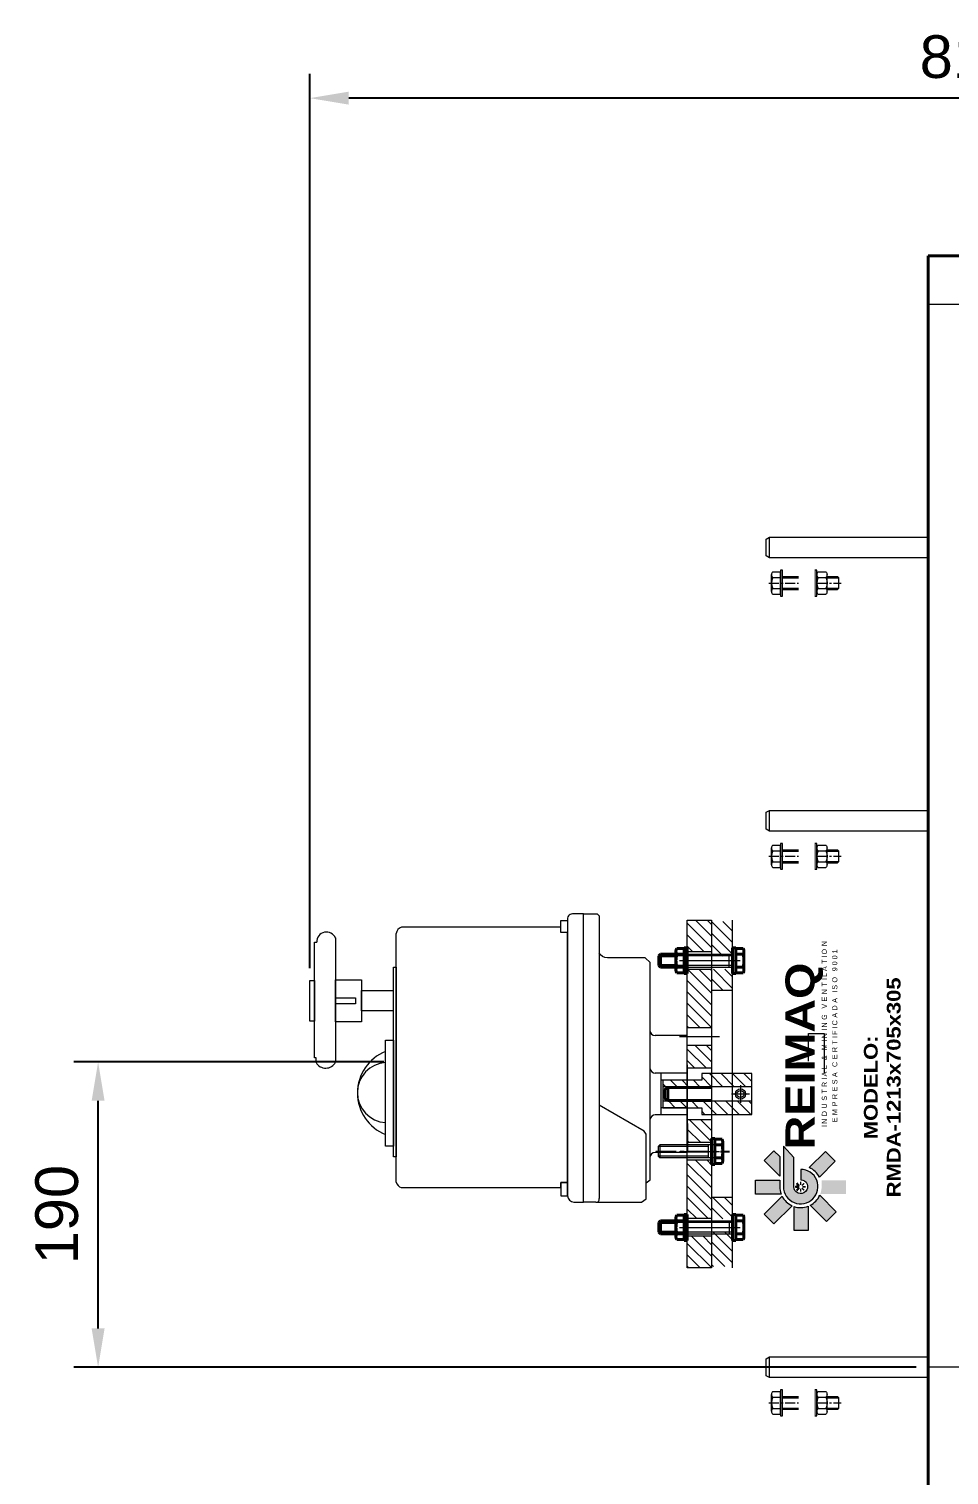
# Model space of a CAD drawing. Header units: millimetres. Extents: x 3074 to 13510, y 1436 to 24693.
# Drawn here: x 9139 to 9708, y 23671 to 24566 of the extents above; entities that cross this region are included whole.
import ezdxf

# ---------------------------------------------------------------- set-up
doc = ezdxf.new("R2010")
doc.units = ezdxf.units.MM
doc.set_wipeout_variables(frame=1)
doc.linetypes.add('CENTER', pattern=[2, 1.25, -0.25, 0.25, -0.25])
doc.linetypes.add('HIDDEN', pattern=[9.525, 6.35, -3.175])
doc.layers.add('IA-DIBUJO', color=3, linetype='Continuous', lineweight=40)
doc.layers.add('IA-TRAZ', color=8, linetype='Continuous', lineweight=5)
doc.layers.add('IA-EJES', color=4, linetype='CENTER')
doc.styles.add('ARIAL', font='arial.ttf')
doc.styles.add('REIMAQ', font='romans.shx', dxfattribs={"width": 0.8})
doc.styles.add('REIMAQQ', font='romans.shx')
doc.dimstyles.new('COT_12', dxfattribs={"dimscale": 12, "dimtxt": 2.2, "dimasz": 2, "dimexe": 1.25, "dimexo": 0.625, "dimgap": 1, "dimtad": 1, "dimdec": 1, "dimdsep": 46, "dimtxsty": 'ARIAL', "dimcen": 2, "dimclrd": 256, "dimclre": 256, "dimclrt": 2, "dimadec": 0, "dimazin": 0, "dimtm": 1e-09, "dimtfac": 1, "dimtdec": 1, "dimtmove": 0, "dimatfit": 3, "dimfxl": 1, "dimarcsym": 0})

# ---------------------------------------------------------------- blocks, each defined once
blk = doc.blocks.new('*D42')
at = {"layer": 'Defpoints', "color": 0, "transparency": 16777216}
for p in [(9313.09, 24522.79), (10128.95, 24425.28), (9313.09, 23977.18)]:
    blk.add_point(p, dxfattribs=at)
at = {"layer": 'IA-TRAZ', "lineweight": -2, "transparency": 16777216}
for p, q in [((9313.09, 23984.68), (9313.09, 24537.79)), ((10128.95, 24432.78), (10128.95, 24537.79)), ((10104.95, 24522.79), (9337.09, 24522.79))]:
    blk.add_line(p, q, dxfattribs=at)
at = {"layer": 'IA-TRAZ', "transparency": 16777216}
for points in [[(9337.09, 24526.79), (9337.09, 24518.79), (9313.09, 24522.79)], [(10104.95, 24526.79), (10104.95, 24518.79), (10128.95, 24522.79)]]:
    blk.add_solid(points, dxfattribs=at)
at = {"layer": 'IA-TRAZ', "color": 2, "transparency": 16777216, "insert": (9721.02, 24548.27), "char_height": 26.4, "attachment_point": 5, "style": 'ARIAL'}
blk.add_mtext('816', dxfattribs=at)
blk = doc.blocks.new('*D44')
at = {"layer": 'Defpoints', "color": 0, "transparency": 16777216}
for p in [(9182.09, 23926.69), (9366.39, 23926.69), (9695.56, 23737.89)]:
    blk.add_point(p, dxfattribs=at)
at = {"layer": 'IA-TRAZ', "lineweight": -2, "transparency": 16777216}
for p, q in [((9358.89, 23926.69), (9167.09, 23926.69)), ((9182.09, 23761.89), (9182.09, 23902.69)), ((9688.06, 23737.89), (9167.09, 23737.89))]:
    blk.add_line(p, q, dxfattribs=at)
at = {"layer": 'IA-TRAZ', "transparency": 16777216}
for points in [[(9178.09, 23902.69), (9186.09, 23902.69), (9182.09, 23926.69)], [(9178.09, 23761.89), (9186.09, 23761.89), (9182.09, 23737.89)]]:
    blk.add_solid(points, dxfattribs=at)
at = {"layer": 'IA-TRAZ', "color": 2, "transparency": 16777216, "insert": (9156.62, 23832.29), "char_height": 26.4, "attachment_point": 5, "rotation": 90, "style": 'ARIAL'}
blk.add_mtext('190', dxfattribs=at)
blk = doc.blocks.new('A$Cea8c4245')
at = {"layer": 'IA-DIBUJO'}
for p, q in [((-594.54, 4), (-596.5, 2.87)), ((-596.5, 2.87), (-596.5, -2.87)), ((-594.54, 4), (-594.54, -4)), ((-542.53, 4), (-594.54, 4)), ((-540.56, 6.35), (-542.53, 5.22)), ((-542.53, 5.22), (-542.53, 4)), ((-542.53, 5.22), (-542.53, -5.22)), ((-540.56, 6.35), (-540.56, -6.35)), ((374.54, 6.35), (-540.56, 6.35)), ((374.54, 6.35), (374.54, -6.35)), ((376.5, 5.22), (374.54, 6.35)), ((376.5, -5.22), (376.5, 5.22)), ((-596.5, -2.87), (-594.54, -4)), ((-594.54, -4), (-542.53, -4)), ((-542.53, -4), (-542.53, -5.22)), ((-542.53, -5.22), (-540.56, -6.35)), ((-540.56, -6.35), (374.54, -6.35)), ((374.54, -6.35), (376.5, -5.22))]:
    blk.add_line(p, q, dxfattribs=at)
for centre in [(-300, 0), (-180, 0), (-60, 0), (60, 0), (180, 0), (300, 0)]:
    blk.add_circle(centre, 3.5, dxfattribs=at)
at = {"layer": 'IA-EJES', "ltscale": 5}
for p, q in [((-300, -21.81), (-300, 21.81)), ((-180, -21.81), (-180, 21.81)), ((-60, -21.81), (-60, 21.81)), ((60, -21.81), (60, 21.81)), ((180, -21.81), (180, 21.81)), ((300, -21.81), (300, 21.81)), ((-278.19, 0), (-321.81, 0)), ((-158.19, 0), (-201.81, 0)), ((-38.19, 0), (-81.81, 0)), ((81.81, 0), (38.19, 0)), ((201.81, 0), (158.19, 0)), ((321.81, 0), (278.19, 0))]:
    blk.add_line(p, q, dxfattribs=at)
blk = doc.blocks.new('A$C0b6e78c3')
for p, q in [((54.49, -100.06), (54.48, 64.68)), ((56.57, 66.86), (64.2, 66.85)), ((64.2, 66.85), (64.2, -111.39)), ((70.13, 66.83), (64.2, 66.85)), ((64.2, 66.85), (64.2, -111.39)), ((78.22, 62.98), (74.03, 62.98)), ((74.03, 62.98), (74.03, 54.65)), ((74.03, -107.38), (74.03, 62.98)), ((78.22, 54.65), (78.22, 62.98)), ((78.22, 54.65), (74.01, 54.65)), ((74.01, 54.65), (74.01, -99.78)), ((74.03, 54.65), (78.22, 54.65)), ((176.88, 57.9), (78.22, 57.9)), ((78.22, 57.9), (78.22, 54.65)), ((180.07, 54.56), (180.07, -99.29)), ((0.2, -36.2), (-0.2, 36.2)), ((-0.2, 36.2), (19.87, 36.2)), ((186.61, 25.14), (186.61, -26.39)), ((-0.07, 12.92), (19.84, 12.92)), ((16.06, 12.92), (16.06, -12.92)), ((-0.05, 8.5), (16.06, 8.5)), ((0, -8.5), (16.06, -8.5)), ((-0.07, -12.92), (19.84, -12.92)), ((217.58, -96.48), (217.58, -19.64)), ((229.62, -19.45), (229.62, -22.34)), ((229.62, -19.45), (229.62, -19.45)), ((229.62, -22.34), (230.49, -22.34)), ((230.49, -22.34), (230.49, -93.89)), ((-0.2, -36.2), (19.87, -36.2)), ((54.54, -110.16), (54.43, -89.95)), ((230.49, -93.89), (229.22, -93.89)), ((74.01, -99.78), (78.25, -99.78)), ((74.03, -107.38), (74.03, -99.78)), ((74.03, -99.78), (78.25, -99.78)), ((78.25, -99.78), (78.25, -103.22)), ((78.25, -99.78), (78.25, -107.38)), ((78.25, -103.22), (176.76, -103.22)), ((55.67, -111.39), (54.54, -110.16)), ((64.2, -111.39), (55.67, -111.39)), ((64.2, -111.39), (71.06, -111.39)), ((78.25, -107.38), (74.03, -107.38))]:
    blk.add_line(p, q)
blk.add_lwpolyline([(56.15, 66.92), (28.24, 66.92), (25.38, 64.78), (25.38, 24.79), (26.6, 22.92), (54.48, 6.84)])
blk.add_lwpolyline([(25.38, 54.9), (23.01, 52.99), (23.01, -81.34), (25.97, -84.15), (49.36, -84.15, -0.290356), (54.49, -87.4, -15.60391)], format="xyb")
for points in [[(181.66, 38.95), (181.66, -78.54), (180.12, -78.54), (180.12, 38.95)], [(186.7, 32.24), (186.7, -33.38), (181.66, -33.38), (181.66, 32.24)], [(217.58, -44.57), (217.58, -70.55), (201.48, -70.55), (201.48, -44.57)], [(201.48, -51.36), (201.48, -64.05), (181.87, -64.05), (181.87, -51.36)], [(233.42, -44.95), (233.42, -70.28), (230.49, -70.28), (230.49, -44.95)], [(217.58, -55.81), (217.58, -59.46), (205.17, -59.46), (205.17, -55.81)]]:
    blk.add_lwpolyline(points, close=True)
for centre, radius, start, end in [((56.15, 65.18), 1.74, 75.80477, 196.56682), ((70, 62.8), 4.03, 2.61861, 88.20585), ((174.96, 52.88), 5.38, 18.16738, 69.12433), ((19.87, 39.61), 3.41, 270, 351.18237), ((176.26, -0.62), 27.77, 291.89705, 68.10295), ((19.84, 16.13), 3.21, 270, 350.78671), ((185.39, -0.89), 18.64, 273.76906, 86.23094), ((19.84, -16.13), 3.21, 9.21329, 90), ((223.66, -22.9), 6.89, 30.08817, 151.73747), ((19.87, -39.61), 3.41, 8.81763, 90), ((223.16, -94.07), 6.07, 203.38218, 1.70217), ((175.03, -98.4), 5.11, 289.67865, 350.03), ((71.06, -108.28), 3.11, 270, 16.84963)]:
    blk.add_arc(centre, radius, start, end)
blk = doc.blocks.new('A$C96986caa')
at = {"layer": 'IA-DIBUJO'}
for centre in [(-300, 0), (-180, 0), (-60, 0), (60, 0), (180, 0), (300, 0)]:
    blk.add_circle(centre, 3.5, dxfattribs=at)
at = {"layer": 'IA-EJES', "ltscale": 5}
for p, q in [((-300, 21.81), (-300, -21.81)), ((-180, 21.81), (-180, -21.81)), ((-60, 21.81), (-60, -21.81)), ((60, 21.81), (60, -21.81)), ((180, 21.81), (180, -21.81)), ((300, 21.81), (300, -21.81)), ((-278.19, 0), (-321.81, 0)), ((-158.19, 0), (-201.81, 0)), ((-38.19, 0), (-81.81, 0)), ((81.81, 0), (38.19, 0)), ((201.81, 0), (158.19, 0)), ((321.81, 0), (278.19, 0))]:
    blk.add_line(p, q, dxfattribs=at)
at = {"layer": 'IA-TRAZ'}
for p, q in [((-531.6, -6.35), (-531.6, 6.35)), ((374.47, -6.35), (374.47, 6.35))]:
    blk.add_line(p, q, dxfattribs=at)
blk.add_lwpolyline([(374.47, 6.35), (376.44, 5.22), (376.44, -5.22), (374.47, -6.35), (-531.6, -6.35), (-533.56, -5.22), (-533.56, 5.22), (-531.6, 6.35), (374.47, 6.35)], dxfattribs=at)
blk = doc.blocks.new('*U14')
at = {"color": 1, "linetype": 'CENTER', "ltscale": 5}
blk.add_line((-8.4, 0), (36.4, 0), dxfattribs=at)
for p, q in [((-6.8, 5.2), (-6.8, -5.2)), ((-6, 6.93), (-1.2, 6.93)), ((-6, 3.46), (-1.2, 3.46)), ((-1.2, -8), (-1.2, 8)), ((-1.2, 8), (0, 8)), ((-1.2, 6.93), (-1.2, -6.93)), ((0, 8), (0, -8)), ((20, -8), (20, 8)), ((20, 8), (21.2, 8)), ((21.2, 8), (21.2, -8)), ((21.2, 5.2), (21.2, -5.2)), ((22, 6.93), (26.8, 6.93)), ((22, 3.46), (26.8, 3.46)), ((27.6, 5.2), (27.6, -5.2)), ((27.6, 4), (34, 4)), ((27.6, 3.2), (34.8, 3.2)), ((34, 4), (34.8, 3.2)), ((34.8, 3.2), (34.8, -3.2)), ((-6, -3.46), (-1.2, -3.46)), ((-6, -6.93), (-1.2, -6.93)), ((0, -8), (-1.2, -8)), ((21.2, -8), (20, -8)), ((22, -3.46), (26.8, -3.46)), ((22, -6.93), (26.8, -6.93)), ((27.6, -3.2), (34.8, -3.2)), ((27.6, -4), (34, -4)), ((34, -4), (34.8, -3.2))]:
    blk.add_line(p, q)
at = {"linetype": 'HIDDEN', "ltscale": 5}
for p, q in [((0, 4), (20, 4)), ((0, 3.2), (20, 3.2)), ((0, -3.2), (20, -3.2)), ((0, -4), (20, -4))]:
    blk.add_line(p, q, dxfattribs=at)
for points in [[(-6, -6.93, -0.46188), (-6, -3.46, -0.23094), (-6, 3.46, -0.46188), (-6, 6.93)], [(22, -6.93, -0.46188), (22, -3.46, -0.23094), (22, 3.46, -0.46188), (22, 6.93)], [(26.8, -6.93, 0.46188), (26.8, -3.46, 0.23094), (26.8, 3.46, 0.46188), (26.8, 6.93)]]:
    blk.add_lwpolyline(points, format="xyb")

msp = doc.modelspace()

# ---------------------------------------------------------------- linework, layer by layer
at = {"layer": 'IA-DIBUJO'}
for p, q in [((9540.01, 23996.89), (9544.51, 23996.89)), ((9544.51, 23997.39), (9544.51, 23981.39)), ((9546.51, 23997.39), (9544.51, 23997.39)), ((9544.51, 23981.89), (9544.51, 23996.89)), ((9546.51, 23981.39), (9546.51, 23997.39)), ((9529.01, 23992.39), (9530.01, 23993.39)), ((9539.51, 23992.39), (9529.01, 23992.39)), ((9529.01, 23986.39), (9529.01, 23992.39)), ((9539.51, 23993.39), (9530.01, 23993.39)), ((9530.01, 23985.39), (9530.01, 23993.39)), ((9539.51, 23995.15), (9539.51, 23993.4)), ((9539.51, 23993.4), (9539.51, 23985.39)), ((9539.51, 23993.4), (9544.51, 23993.4)), ((9539.51, 23986.39), (9539.51, 23992.39)), ((9539.51, 23986.39), (9529.01, 23986.39)), ((9530.01, 23985.39), (9529.01, 23986.39)), ((9539.51, 23985.39), (9530.01, 23985.39)), ((9539.51, 23985.39), (9544.51, 23985.39)), ((9539.51, 23985.39), (9539.51, 23983.64)), ((9540.01, 23981.89), (9544.51, 23981.89)), ((9544.51, 23981.39), (9546.51, 23981.39)), ((9530.01, 23828.39), (9529.01, 23827.39)), ((9539.51, 23827.39), (9529.01, 23827.39)), ((9529.01, 23827.39), (9529.01, 23821.39)), ((9539.51, 23828.39), (9530.01, 23828.39)), ((9530.01, 23828.39), (9530.01, 23820.39)), ((9539.51, 23828.4), (9539.51, 23830.15)), ((9539.51, 23820.39), (9539.51, 23828.4)), ((9539.51, 23828.4), (9544.51, 23828.4)), ((9539.51, 23827.39), (9539.51, 23821.39)), ((9540.01, 23831.89), (9544.51, 23831.89)), ((9544.51, 23816.39), (9544.51, 23832.39)), ((9544.51, 23832.39), (9546.51, 23832.39)), ((9544.51, 23831.89), (9544.51, 23816.89)), ((9546.51, 23832.39), (9546.51, 23816.39)), ((9539.51, 23821.39), (9529.01, 23821.39)), ((9529.01, 23821.39), (9530.01, 23820.39)), ((9539.51, 23820.39), (9530.01, 23820.39)), ((9539.51, 23820.39), (9544.51, 23820.39)), ((9539.51, 23818.64), (9539.51, 23820.39)), ((9540.01, 23816.89), (9544.51, 23816.89)), ((9546.51, 23816.39), (9544.51, 23816.39))]:
    msp.add_line(p, q, dxfattribs=at)
for centre, radius, start, end in [((9542.81, 23995.15), 3.3, 148.05067, 211.94933), ((9555.81, 23989.39), 16.3, 165.77375, 194.22625), ((9542.81, 23983.64), 3.3, 148.05067, 211.94933), ((9542.81, 23830.15), 3.3, 148.05067, 211.94933), ((9555.81, 23824.39), 16.3, 165.77375, 194.22625), ((9542.81, 23818.64), 3.3, 148.05067, 211.94933)]:
    msp.add_arc(centre, radius, start, end, dxfattribs=at)
at = {"layer": 'IA-TRAZ'}
for p, q in [((9546.51, 23983.89), (9546.51, 23994.89)), ((9546.51, 23936.89), (9546.51, 23947.89)), ((9546.51, 23890.89), (9546.51, 23922.89)), ((9546.51, 23865.89), (9546.51, 23876.89)), ((9546.51, 23818.89), (9546.51, 23829.89))]:
    msp.add_line(p, q, dxfattribs=at)
at = {"layer": 'IA-TRAZ', "ltscale": 10}
for p, q in [((9529.51, 23875.39), (9528.51, 23874.39)), ((9528.51, 23874.39), (9528.51, 23868.39)), ((9529.51, 23875.39), (9529.51, 23867.39)), ((9528.51, 23868.39), (9529.51, 23867.39))]:
    msp.add_line(p, q, dxfattribs=at)

# ---------------------------------------------------------------- block references
at = {"layer": 'IA-TRAZ', "rotation": 180}
msp.add_blockref('A$C0b6e78c3', (9546.51, 23906.89), dxfattribs=at)
at = {"layer": 'IA-TRAZ'}
msp.add_blockref('A$Cea8c4245', (10128.95, 23906.89), dxfattribs=at)

# ---------------------------------------------------------------- wipeouts: each hides what was drawn before it
for points in [[(9605.38, 24264.89), (9605.48, 24204.89), (9615.48, 24204.89), (9615.38, 24264.89)], [(9605.38, 24095.89), (9605.48, 24035.89), (9615.48, 24035.89), (9615.38, 24095.89)], [(9605.38, 23757.89), (9605.48, 23697.89), (9615.48, 23697.89), (9615.38, 23757.89)]]:
    msp.add_wipeout(points).dxf.layer = 'IA-TRAZ'

# ---------------------------------------------------------------- next in the draw order: block references
at = {"layer": 'IA-TRAZ', "extrusion": (1.70347e-22, -3.58968e-09, 1), "xscale": -1, "rotation": 180}
for p in [(9605.38, 24222.88, 0), (9605.38, 24053.88, 0), (9605.38, 23715.88, 0)]:
    msp.add_blockref('*U14', p, dxfattribs=at)

# ---------------------------------------------------------------- next in the draw order: wipeouts: each hides what was drawn before it
msp.add_wipeout([(9605.38, 23926.89), (9605.48, 23866.89), (9615.48, 23866.89), (9615.38, 23926.89)]).dxf.layer = 'IA-TRAZ'

# ---------------------------------------------------------------- next in the draw order: block references
msp.add_blockref('*U14', (9605.38, 23884.88, 0), dxfattribs=at)

# ---------------------------------------------------------------- next in the draw order: wipeouts: each hides what was drawn before it
msp.add_wipeout([(9615.38, 24269.89), (9615.38, 23175.99), (9625.38, 23175.99), (9625.38, 24269.89)]).dxf.layer = 'IA-TRAZ'

# ---------------------------------------------------------------- next in the draw order: block references
at = {"layer": 'IA-TRAZ'}
for p in [(10128.95, 24244.89), (10128.95, 24075.89), (10128.95, 23737.89)]:
    msp.add_blockref('A$C96986caa', p, dxfattribs=at)

# ---------------------------------------------------------------- next in the draw order: wipeouts: each hides what was drawn before it
msp.add_wipeout([(9761.51, 24014.39), (9561.51, 24014.39), (9561.51, 23799.39), (9761.51, 23799.39)]).dxf.layer = 'IA-TRAZ'

# ---------------------------------------------------------------- next in the draw order: hatches: boundary and pattern name
h = msp.add_hatch(dxfattribs=at)
h.set_pattern_fill('_USER', color=256, scale=5, angle=135, pattern_type=0)
h.set_pattern_definition([(135, (9222.1627, 23092.317), (-3.535534, -3.535534), [])])
h.paths.add_polyline_path([(9546.51, 23818.89), (9546.51, 23799.39), (9561.51, 23799.39), (9561.51, 23818.89)])
h.paths.add_polyline_path([(9546.51, 23865.89), (9546.51, 23829.89), (9561.51, 23829.89), (9561.51, 23865.89)])
h.paths.add_polyline_path([(9546.51, 23890.89), (9546.51, 23876.89), (9561.51, 23876.89), (9561.51, 23890.89)])
h.paths.add_polyline_path([(9546.51, 23936.89), (9546.51, 23922.89), (9561.51, 23922.89), (9561.51, 23936.89)])
h.paths.add_polyline_path([(9546.51, 23983.89), (9546.51, 23947.89), (9561.51, 23947.89), (9561.51, 23983.89)])
h.paths.add_polyline_path([(9546.51, 24014.39), (9546.51, 23994.89), (9561.51, 23994.89), (9561.51, 24014.39)])
h = msp.add_hatch(dxfattribs=at)
h.set_pattern_fill('_USER', color=256, scale=5, angle=135, pattern_type=0)
h.set_pattern_definition([(135, (9440.081, 23173.257), (-3.535534, -3.535534), [])])
h.paths.add_polyline_path([(9561.51, 23821.69), (9561.51, 23800.19), (9574.51, 23800.19), (9574.51, 23821.69)])
h.paths.add_polyline_path([(9561.51, 23842.89), (9561.51, 23829.69), (9574.51, 23829.69), (9574.51, 23842.89)])
h.paths.add_polyline_path([(9561.51, 23984.1), (9561.51, 23970.89), (9574.51, 23970.89), (9574.51, 23984.1)])
h.paths.add_polyline_path([(9561.51, 24013.6), (9561.51, 23992.1), (9574.51, 23992.1), (9574.51, 24013.6)])
h = msp.add_hatch(dxfattribs=at)
h.set_pattern_fill('_USER', color=256, scale=5, angle=135, pattern_type=0)
h.set_pattern_definition([(135, (9214.1566, 20822.131), (-3.535534, -3.535534), [])])
h.paths.add_polyline_path([(9555.42, 23919.59), (9555.42, 23915.39), (9531.42, 23915.39), (9531.42, 23911.39), (9586.42, 23911.39), (9586.42, 23919.59)])
h.paths.add_polyline_path([(9531.42, 23902.39), (9531.42, 23898.39), (9555.42, 23898.39), (9555.42, 23894.19), (9586.42, 23894.19), (9586.42, 23902.39)])
h = msp.add_hatch(color=7, dxfattribs=at)
h.dxf.hatch_style = 1
h.paths.add_polyline_path([(9603.73, 23856.08), (9594.05, 23865.75), (9600.1, 23871.81), (9603.73, 23868.19)])
h = msp.add_hatch(color=7, dxfattribs=at)
h.dxf.hatch_style = 1
edge = h.paths.add_edge_path()
edge.add_arc((9616.66, 23849.59), 10.7, 180, 450)
edge.add_line((9616.66, 23860.29), (9616.66, 23853.87))
edge.add_arc((9616.66, 23849.59), 4.28, -180, 90, ccw=False)
edge.add_line((9612.38, 23849.59), (9612.38, 23867.59))
edge.add_line((9612.38, 23867.59), (9605.96, 23874.72))
edge.add_line((9605.96, 23874.72), (9605.96, 23849.59))
h = msp.add_hatch(color=7, dxfattribs=at)
h.dxf.hatch_style = 1
edge = h.paths.add_edge_path()
edge.add_line((9622, 23861.37), (9632.02, 23871.38))
edge.add_line((9632.02, 23871.38), (9638.07, 23865.33))
edge.add_line((9638.07, 23865.33), (9628.19, 23855.45))
edge.add_arc((9616.66, 23849.59), 12.93, 386.95429, 425.61624)
h = msp.add_hatch(color=7, dxfattribs=at)
h.dxf.hatch_style = 1
edge = h.paths.add_edge_path()
edge.add_line((9604.55, 23845.03), (9588.72, 23845.03))
edge.add_line((9588.72, 23845.03), (9588.72, 23853.59))
edge.add_line((9588.72, 23853.59), (9603.73, 23853.59))
edge.add_line((9603.73, 23853.59), (9603.73, 23849.59))
edge.add_arc((9616.66, 23849.59), 12.93, 180, 200.61624)
h = msp.add_hatch(color=7, dxfattribs=at)
h.dxf.hatch_style = 1
edge = h.paths.add_edge_path()
edge.add_line((9628.77, 23845.03), (9644.6, 23845.03))
edge.add_line((9644.6, 23845.03), (9644.6, 23853.59))
edge.add_line((9644.6, 23853.59), (9629.59, 23853.59))
edge.add_line((9629.59, 23853.59), (9629.59, 23849.59))
edge.add_arc((9616.66, 23849.59), 12.93, 339.38376, 360, ccw=False)
h = msp.add_hatch(color=7, dxfattribs=at)
h.paths.add_polyline_path([(9617.76, 23849.03), (9617.71, 23849.03, -0.189149), (9617.12, 23848.44), (9617.12, 23848.39), (9618.52, 23846.99), (9619.16, 23847.63)])
h.paths.add_polyline_path([(9617.76, 23849.95), (9617.72, 23849.91, -0.189149), (9617.72, 23849.07), (9617.76, 23849.03), (9619.74, 23849.03), (9619.74, 23849.95)])
h.paths.add_polyline_path([(9619.16, 23851.35), (9618.52, 23851.99), (9617.12, 23850.59), (9617.12, 23850.53, -0.189149), (9617.71, 23849.95), (9617.76, 23849.95)])
h.paths.add_polyline_path([(9617.12, 23852.57), (9616.2, 23852.57), (9616.2, 23850.59), (9616.24, 23850.55, -0.093743), (9616.66, 23850.63, -0.093743), (9617.08, 23850.55), (9617.12, 23850.59)])
h.paths.add_polyline_path([(9614.8, 23851.99), (9614.16, 23851.35), (9615.56, 23849.95), (9615.61, 23849.95, -0.189149), (9616.2, 23850.53), (9616.2, 23850.59)])
h.paths.add_polyline_path([(9613.58, 23849.95), (9613.58, 23849.03), (9615.56, 23849.03), (9615.6, 23849.07, -0.189149), (9615.6, 23849.91), (9615.56, 23849.95)])
h.paths.add_polyline_path([(9614.16, 23847.63), (9614.8, 23846.99), (9616.2, 23848.39), (9616.2, 23848.44, -0.189149), (9615.61, 23849.03), (9615.56, 23849.03)])
h.paths.add_polyline_path([(9616.2, 23846.41), (9617.12, 23846.41), (9617.12, 23848.39), (9617.08, 23848.43, -0.093743), (9616.66, 23848.35, -0.093743), (9616.24, 23848.43), (9616.2, 23848.39)])
h = msp.add_hatch(color=7, dxfattribs=at)
h.dxf.hatch_style = 1
edge = h.paths.add_edge_path()
edge.add_line((9628.44, 23844.25), (9638.57, 23834.11))
edge.add_line((9638.57, 23834.11), (9632.52, 23828.06))
edge.add_line((9632.52, 23828.06), (9622.52, 23838.06))
edge.add_arc((9616.66, 23849.59), 12.93, 296.95429, 335.61624)
h = msp.add_hatch(color=7, dxfattribs=at)
h.dxf.hatch_style = 1
edge = h.paths.add_edge_path()
edge.add_line((9611.32, 23837.8), (9600.13, 23826.61))
edge.add_line((9600.13, 23826.61), (9594.07, 23832.66))
edge.add_line((9594.07, 23832.66), (9605.13, 23843.72))
edge.add_arc((9616.66, 23849.59), 12.93, 206.95429, 245.61624)
h = msp.add_hatch(color=7, dxfattribs=at)
h.dxf.hatch_style = 1
edge = h.paths.add_edge_path()
edge.add_line((9621.21, 23837.48), (9621.21, 23822.47))
edge.add_line((9621.21, 23822.47), (9612.65, 23822.47))
edge.add_line((9612.65, 23822.47), (9612.65, 23837.29))
edge.add_arc((9616.66, 23849.59), 12.93, 251.95429, 290.61624)

# ---------------------------------------------------------------- next in the draw order: linework, layer by layer
at = {"layer": 'IA-DIBUJO'}
for p, q in [((9576.51, 23997.39), (9574.51, 23997.39)), ((9574.51, 23997.39), (9574.51, 23981.39)), ((9576.51, 23981.39), (9576.51, 23997.39)), ((9581.01, 23996.89), (9576.51, 23996.89)), ((9576.51, 23996.89), (9576.51, 23981.89)), ((9581.51, 23993.4), (9576.51, 23993.4)), ((9581.51, 23993.4), (9581.51, 23995.15)), ((9581.51, 23985.39), (9581.51, 23993.4)), ((9574.51, 23981.39), (9576.51, 23981.39)), ((9581.51, 23985.39), (9576.51, 23985.39)), ((9581.01, 23981.89), (9576.51, 23981.89)), ((9581.51, 23983.64), (9581.51, 23985.39)), ((9561.51, 23863.39), (9561.51, 23879.39)), ((9561.51, 23879.39), (9563.51, 23879.39)), ((9563.51, 23879.39), (9563.51, 23863.39)), ((9563.51, 23863.89), (9563.51, 23878.89)), ((9568.01, 23878.89), (9563.51, 23878.89)), ((9568.51, 23875.4), (9563.51, 23875.4)), ((9568.51, 23877.15), (9568.51, 23875.4)), ((9568.51, 23875.4), (9568.51, 23867.39)), ((9563.51, 23863.39), (9561.51, 23863.39)), ((9568.51, 23867.39), (9563.51, 23867.39)), ((9568.01, 23863.89), (9563.51, 23863.89)), ((9568.51, 23867.39), (9568.51, 23865.64)), ((9574.51, 23816.39), (9574.51, 23832.39)), ((9574.51, 23832.39), (9576.51, 23832.39)), ((9576.51, 23832.39), (9576.51, 23816.39)), ((9576.51, 23816.89), (9576.51, 23831.89)), ((9581.01, 23831.89), (9576.51, 23831.89)), ((9581.51, 23828.4), (9576.51, 23828.4)), ((9581.51, 23830.15), (9581.51, 23828.4)), ((9581.51, 23828.4), (9581.51, 23820.39)), ((9581.51, 23820.39), (9576.51, 23820.39)), ((9581.51, 23820.39), (9581.51, 23818.64)), ((9576.51, 23816.39), (9574.51, 23816.39)), ((9581.01, 23816.89), (9576.51, 23816.89))]:
    msp.add_line(p, q, dxfattribs=at)
for centre, radius, start, end in [((9578.21, 23995.15), 3.3, 328.05067, 31.94933), ((9565.21, 23989.39), 16.3, 345.77375, 14.22625), ((9578.21, 23983.64), 3.3, 328.05067, 31.94933), ((9565.21, 23877.15), 3.3, 328.05067, 31.94933), ((9552.21, 23871.39), 16.3, 345.77375, 14.22625), ((9565.21, 23865.64), 3.3, 328.05067, 31.94933), ((9578.21, 23830.15), 3.3, 328.05067, 31.94933), ((9565.21, 23824.39), 16.3, 345.77375, 14.22625), ((9578.21, 23818.64), 3.3, 328.05067, 31.94933)]:
    msp.add_arc(centre, radius, start, end, dxfattribs=at)
at = {"layer": 'IA-EJES', "ltscale": 10}
msp.add_line((9527.15, 23871.39), (9572.64, 23871.39), dxfattribs=at)
at = {"layer": 'IA-TRAZ', "ltscale": 50}
for p, q in [((9574.51, 23916.89), (9574.51, 24014.39)), ((9561.51, 23993.39), (9574.51, 23993.39)), ((9574.51, 23992.39), (9561.51, 23992.39)), ((9574.51, 23986.39), (9561.51, 23986.39)), ((9561.51, 23985.39), (9574.51, 23985.39)), ((9574.51, 23970.89), (9561.51, 23970.89)), ((9574.51, 23896.89), (9574.51, 23916.89)), ((9574.51, 23799.39), (9574.51, 23896.89)), ((9574.51, 23842.89), (9561.51, 23842.89)), ((9561.51, 23828.39), (9574.51, 23828.39)), ((9574.51, 23827.39), (9561.51, 23827.39)), ((9574.51, 23821.39), (9561.51, 23821.39)), ((9561.51, 23820.39), (9574.51, 23820.39))]:
    msp.add_line(p, q, dxfattribs=at)
at = {"layer": 'IA-TRAZ', "ltscale": 10}
for p, q in [((9572.48, 23992.39), (9539.79, 23992.39)), ((9539.92, 23993.39), (9574.51, 23993.39)), ((9541.76, 23989.39), (9566.42, 23989.39)), ((9561.51, 23994.89), (9546.51, 23994.89)), ((9572.48, 23985.39), (9572.48, 23993.39)), ((9572.51, 23985.39), (9572.51, 23993.39)), ((9539.64, 23985.39), (9574.51, 23985.39)), ((9572.48, 23986.39), (9539.79, 23986.39)), ((9561.51, 23983.89), (9546.51, 23983.89)), ((9561.51, 23947.89), (9546.51, 23947.89)), ((9541.76, 23942.39), (9566.42, 23942.39)), ((9561.51, 23936.89), (9546.51, 23936.89)), ((9559.48, 23874.39), (9528.51, 23874.39)), ((9563.51, 23875.39), (9529.51, 23875.39)), ((9541.76, 23871.39), (9566.42, 23871.39)), ((9561.51, 23876.89), (9546.51, 23876.89)), ((9559.48, 23875.39), (9559.48, 23867.39)), ((9559.51, 23875.39), (9559.51, 23867.39)), ((9559.48, 23868.39), (9528.51, 23868.39)), ((9563.51, 23867.39), (9529.51, 23867.39)), ((9561.51, 23865.89), (9546.51, 23865.89)), ((9539.64, 23828.39), (9574.51, 23828.39)), ((9572.48, 23827.39), (9539.79, 23827.39)), ((9561.51, 23829.89), (9546.51, 23829.89)), ((9572.48, 23828.39), (9572.48, 23820.39)), ((9572.51, 23828.39), (9572.51, 23820.39)), ((9572.48, 23821.39), (9539.79, 23821.39)), ((9539.92, 23820.39), (9574.51, 23820.39)), ((9541.76, 23824.39), (9566.42, 23824.39)), ((9561.51, 23818.89), (9546.51, 23818.89))]:
    msp.add_line(p, q, dxfattribs=at)
at = {"layer": 'IA-TRAZ'}
for p, q in [((9561.51, 23989.39), (9579.22, 23989.39)), ((9621.41, 23941.72), (9621.41, 23944.24)), ((9621.41, 23944.24), (9631.39, 23944.24)), ((9631.39, 23919.54), (9631.39, 23943.7)), ((9621.41, 23927.1), (9621.41, 23941.72)), ((9561.51, 23922.89), (9546.51, 23922.89)), ((9561.51, 23890.89), (9546.51, 23890.89)), ((9615.61, 23849.95), (9613.58, 23849.95)), ((9613.58, 23849.03), (9613.58, 23849.95)), ((9615.61, 23849.03), (9613.58, 23849.03)), ((9614.16, 23851.35), (9614.8, 23851.99)), ((9615.6, 23849.91), (9614.16, 23851.35)), ((9561.51, 23824.39), (9579.22, 23824.39))]:
    msp.add_line(p, q, dxfattribs=at)
at = {"layer": 'IA-TRAZ', "ltscale": 25}
for p, q in [((9586.42, 23911.39), (9531.42, 23911.39)), ((9586.42, 23902.39), (9531.42, 23902.39))]:
    msp.add_line(p, q, dxfattribs=at)
at = {"layer": 'IA-TRAZ', "ltscale": 5}
for p, q in [((9584.92, 23906.89), (9573.92, 23906.89)), ((9579.42, 23912.39), (9579.42, 23901.39))]:
    msp.add_line(p, q, dxfattribs=at)
at = {"layer": 'IA-TRAZ', "color": 7}
for p in [(9615.6, 23849.07), (9614.8, 23846.99)]:
    msp.add_line(p, (9614.16, 23847.63), dxfattribs=at)
at = {"layer": 'IA-TRAZ'}
for points in [[(9561.51, 24014.39), (9561.51, 23799.39), (9546.51, 23799.39), (9546.51, 24014.39)], [(9555.42, 23915.39), (9531.42, 23915.39), (9531.42, 23898.39), (9555.42, 23898.39), (9555.42, 23894.19), (9586.42, 23894.19), (9586.42, 23919.59), (9555.42, 23919.59)]]:
    msp.add_lwpolyline(points, close=True, dxfattribs=at)
at = {"layer": 'IA-TRAZ', "color": 7}
msp.add_lwpolyline([(9603.73, 23856.08), (9594.05, 23865.75), (9600.1, 23871.81), (9603.73, 23868.19)], close=True, dxfattribs=at)
for points in [[(9605.96, 23849.59, 2.414214), (9616.66, 23860.29), (9616.66, 23853.87, -2.414214), (9612.38, 23849.59), (9612.38, 23867.59), (9605.96, 23874.72)], [(9622, 23861.37), (9632.02, 23871.38), (9638.07, 23865.33), (9628.19, 23855.45, 0.170313)], [(9604.55, 23845.03), (9588.72, 23845.03), (9588.72, 23853.59), (9603.73, 23853.59), (9603.73, 23849.59, 0.090199)], [(9628.44, 23844.25), (9638.57, 23834.11), (9632.52, 23828.06), (9622.52, 23838.06, 0.170313)], [(9611.32, 23837.8), (9600.13, 23826.61), (9594.07, 23832.66), (9605.13, 23843.72, 0.170313)], [(9621.21, 23837.48), (9621.21, 23822.47), (9612.65, 23822.47), (9612.65, 23837.29, 0.170313)]]:
    msp.add_lwpolyline(points, format="xyb", close=True, dxfattribs=at)
at = {"layer": 'IA-TRAZ'}
for radius in [3.18, 2.17]:
    msp.add_circle((9579.42, 23906.89), radius, dxfattribs=at)

# ---------------------------------------------------------------- next in the draw order: texts
at = {"layer": 'IA-TRAZ', "color": 7, "attachment_point": 5, "rotation": 90, "style": 'REIMAQQ'}
for s, insert, char_height, width in [('{\\fArial Black|b0|i0|c0|p34;REIMAQ}', (9618.85, 23930.37), 18.0668, 55.7721), ('\\pi-25.5,l34,t34;{\\fArial Black|b0|i0|c0|p34;MODELO: \\PRMDA-1213x705x305}', (9667.17, 23906.73), 8.5, 166.4281)]:
    msp.add_mtext(s, dxfattribs=dict(at, insert=insert, char_height=char_height, width=width))
at = {"layer": 'IA-TRAZ', "color": 7, "char_height": 3.1617, "attachment_point": 1, "rotation": 90, "style": 'REIMAQ'}
for s, width, insert in [('{\\f@Arial Unicode MS|b0|i0|c0|p34;\\T1.5;INDUSTRIAL & MINING VENTILATION}', 126.7042, (9629.71, 23886.55)), ('{\\f@Arial Unicode MS|b0|i0|c0|p34;\\T1.5;EMPRESA CERTIFICADA ISO 9001}', 105.0576, (9636.16, 23889.4))]:
    msp.add_mtext_dynamic_manual_height_columns(s, width=width, gutter_width=10, heights=[0], dxfattribs=dict(at, insert=insert))

# ---------------------------------------------------------------- next in the draw order: wipeouts: each hides what was drawn before it
msp.add_wipeout([(9695.56, 23050.51), (10562.33, 23050.51), (10562.33, 24425.28), (9695.56, 24425.28), (9695.56, 23050.51), (9779.44, 23134.38), (9781.88, 23132.59), (9786.51, 23131.46), (10471.38, 23131.46), (10478.46, 23134.38), (10481.38, 23141.46), (10481.38, 24334.33), (10478.46, 24341.4), (10471.38, 24344.33), (9786.51, 24344.33), (9779.44, 24341.4), (9776.51, 24334.33), (9776.51, 23141.46), (9777.37, 23137.39), (9779.44, 23134.38)])

# ---------------------------------------------------------------- next in the draw order: linework, layer by layer
at = {"layer": 'IA-DIBUJO'}
msp.add_lwpolyline([(9695.56, 24425.28), (9695.56, 23050.51), (10562.33, 23050.51), (10562.33, 24425.28), (9695.56, 24425.28)], dxfattribs=at)
at = {"layer": 'IA-TRAZ', "color": 4, "ltscale": 50}
for p, q in [((10562.33, 24395.12), (9695.56, 24395.12)), ((10562.33, 23737.89), (9695.56, 23737.89))]:
    msp.add_line(p, q, dxfattribs=at)

# ---------------------------------------------------------------- next in the draw order: dimensions: what is measured, and where the dimension line sits
at = {"layer": 'IA-TRAZ'}
dim = msp.add_linear_dim(base=(9313.09, 24522.79), p1=(10128.95, 24425.28), p2=(9313.09, 23977.18), text='816', dimstyle='COT_12', dxfattribs=at)
dim.commit()
dim.dimension.update_dxf_attribs({"geometry": '*D42', "text_midpoint": (9721.02, 24548.27)})
dim = msp.add_linear_dim(base=(9182.09, 23926.69), p1=(9695.56, 23737.89), p2=(9366.39, 23926.69), angle=90, text='190', dimstyle='COT_12', dxfattribs=at)
dim.commit()
dim.dimension.update_dxf_attribs({"geometry": '*D44', "text_midpoint": (9156.62, 23832.29)})

doc.saveas('drawing.dxf')
